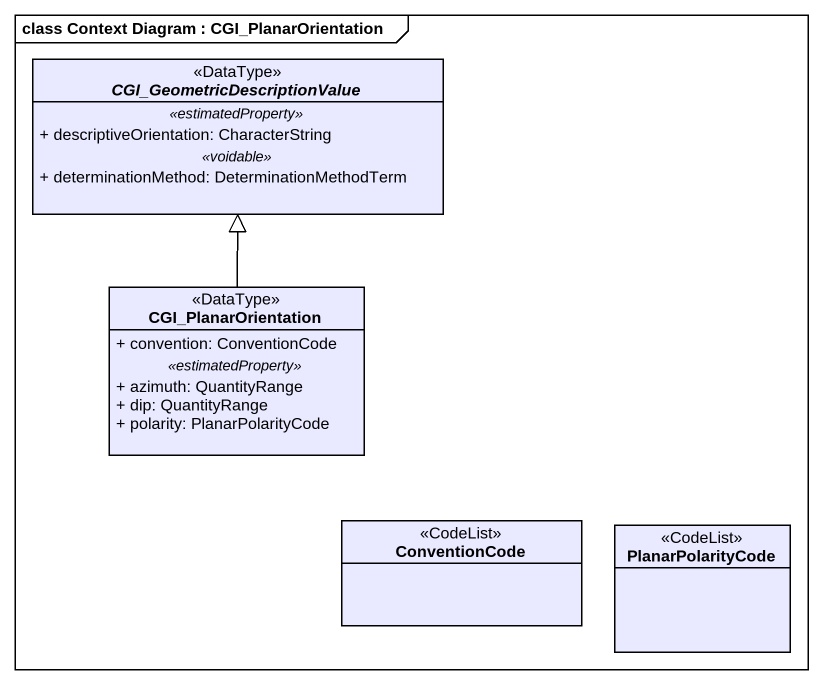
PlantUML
@startuml
mainframe class Context Diagram : CGI_PlanarOrientation
hide circle
hide empty members
skinparam classAttributeIconSize 0
abstract class "CGI_GeometricDescriptionValue" as CGI_GeometricDescriptionValu <<DataType>> #E9E9FF {
  .. <<estimatedProperty>> ..
  + descriptiveOrientation: CharacterString
  .. <<voidable>> ..
  + determinationMethod: DeterminationMethodTerm
}
class CGI_PlanarOrientation <<DataType>> #E9E9FF {
  + convention: ConventionCode
  .. <<estimatedProperty>> ..
  + azimuth: QuantityRange
  + dip: QuantityRange
  + polarity: PlanarPolarityCode
}
class ConventionCode <<CodeList>> #E9E9FF
class PlanarPolarityCode <<CodeList>> #E9E9FF
CGI_PlanarOrientation -up-|> CGI_GeometricDescriptionValu
@enduml
